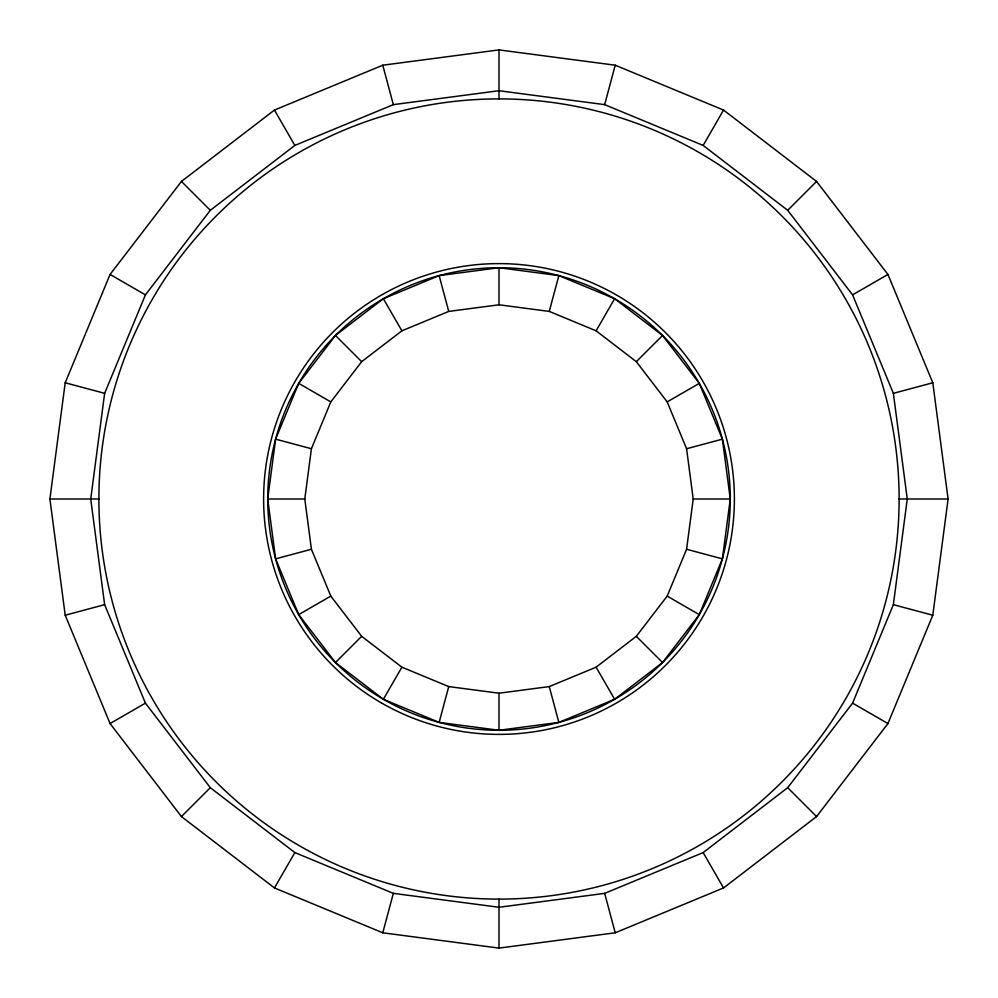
<?xml version="1.0" encoding="UTF-8"?>
<svg xmlns="http://www.w3.org/2000/svg" width="998" height="998" viewBox="0 0 998 998"><rect width="100%" height="100%" fill="white"/><g stroke="black" fill="none" stroke-linecap="round" stroke-linejoin="round"><path stroke-width="1.5" d="M49.9 499L65.207 382.77L110.067 274.45L181.436 181.436L274.45 110.067L382.77 65.207L499 49.9L615.23 65.207L723.55 110.067L816.564 181.436L887.933 274.45L932.793 382.77L948.1 499L932.793 615.23L887.933 723.55L816.564 816.564L723.55 887.933L615.23 932.793L499 948.1L382.77 932.793L274.45 887.933L181.436 816.564L110.067 723.55L65.207 615.23L49.9 499L98.889 499M104.64 393.337L90.731 499L104.64 604.663L145.421 703.141L210.304 787.696L294.859 852.579L393.337 893.36L499 907.269L604.663 893.36L703.141 852.579L787.696 787.696L852.579 703.141L893.36 604.663L907.269 499L893.36 393.337L852.579 294.859L787.696 210.304L703.141 145.421L604.663 104.64L499 90.731L393.337 104.64L294.859 145.421L210.304 210.304L145.421 294.859L104.64 393.337L65.207 382.77M267.726 499L275.61 439.145L298.714 383.369L335.465 335.465L383.369 298.714L439.145 275.61L499 267.726L558.855 275.61L614.631 298.714L662.535 335.465L699.286 383.369L722.39 439.145L730.274 499L722.39 558.855L699.286 614.631L662.535 662.535L614.631 699.286L558.855 722.39L499 730.274L439.145 722.39L383.369 699.286L335.465 662.535L298.714 614.631L275.61 558.855L267.726 499L304.789 499L311.413 549.262L330.812 596.105L361.675 636.325L401.895 667.188L448.738 686.587L499 693.211L549.262 686.587L596.105 667.188L636.325 636.325L667.188 596.105L686.587 549.262L693.211 499L686.587 448.738L667.188 401.895L636.325 361.675L596.105 330.812L549.262 311.413L499 304.789L448.738 311.413L401.895 330.812L361.675 361.675L330.812 401.895L311.413 448.738L304.789 499M382.77 932.793L393.337 893.36M439.145 722.39L448.738 686.587M549.262 311.413L558.855 275.61M604.663 104.64L615.23 65.207M274.45 887.933L294.859 852.579M383.369 699.286A231.274 231.274 0 0 0 730.274 499A231.274 231.274 0 0 0 383.369 298.714A231.274 231.274 0 0 0 383.369 699.286L401.895 667.188M596.105 330.812L614.631 298.714M703.141 145.421L723.55 110.067M181.436 816.564L210.304 787.696M335.465 662.535L361.675 636.325M636.325 361.675L662.535 335.465M787.696 210.304L816.564 181.436M110.067 723.55L145.421 703.141M298.714 614.631L330.812 596.105M667.188 401.895L699.286 383.369M852.579 294.859L887.933 274.45M65.207 615.23L104.64 604.663M275.61 558.855L311.413 549.262M686.587 448.738L722.39 439.145M893.36 393.337L932.793 382.77M693.211 499L730.274 499M899.111 499A400.111 400.111 0 0 0 298.951 152.494A400.111 400.111 0 0 0 298.951 845.506A400.111 400.111 0 0 0 899.111 499L948.1 499M275.61 439.145L311.413 448.738M686.587 549.262L722.39 558.855M893.36 604.663L932.793 615.23M110.067 274.45L145.421 294.859M298.714 383.369L330.812 401.895M667.188 596.105L699.286 614.631M852.579 703.141L887.933 723.55M181.436 181.436L210.304 210.304M335.465 335.465L361.675 361.675M636.325 636.325L662.535 662.535M787.696 787.696L816.564 816.564M274.45 110.067L294.859 145.421M383.369 298.714L401.895 330.812M596.105 667.188L614.631 699.286M703.141 852.579L723.55 887.933M382.77 65.207L393.337 104.64M439.145 275.61L448.738 311.413M549.262 686.587L558.855 722.39M604.663 893.36L615.23 932.793M499 49.9L499 98.889M499 267.726L499 304.789M499 693.211L499 730.274M499 899.111L499 948.1M381.311 702.854A235.391 235.391 0 0 0 734.391 499A235.391 235.391 0 0 0 381.311 295.146A235.391 235.391 0 0 0 381.311 702.854"/></g></svg>
